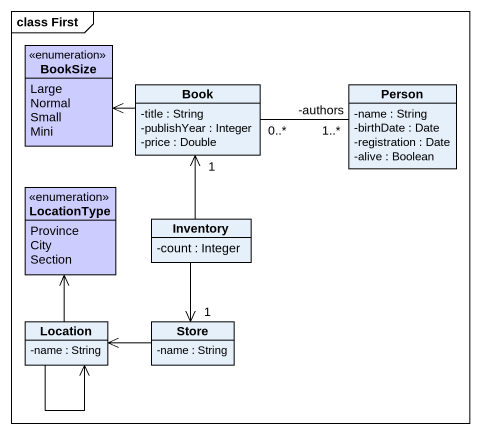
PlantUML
@startuml
mainframe class First
hide circle
hide empty members
skinparam classAttributeIconSize 0
enum BookSize #CCCCFF {
  Large
  Normal
  Small
  Mini
}
class Book {
  -title : String
  -publishYear : Integer
  -price : Double
}
class "Person" as Person_ {
  -name : String
  -birthDate : Date
  -registration : Date
  -alive : Boolean
}
enum LocationType #CCCCFF {
  Province
  City
  Section
}
class Inventory {
  -count : Integer
}
class Location {
  -name : String
}
class Store {
  -name : String
}
Book -left-> BookSize
Book "0..*" -right- "1..*\n-authors" Person_
Inventory -up-> "1" Book
Inventory --> "1" Store
Location -up-> LocationType
Location --> Location
Store -left-> Location
@enduml
